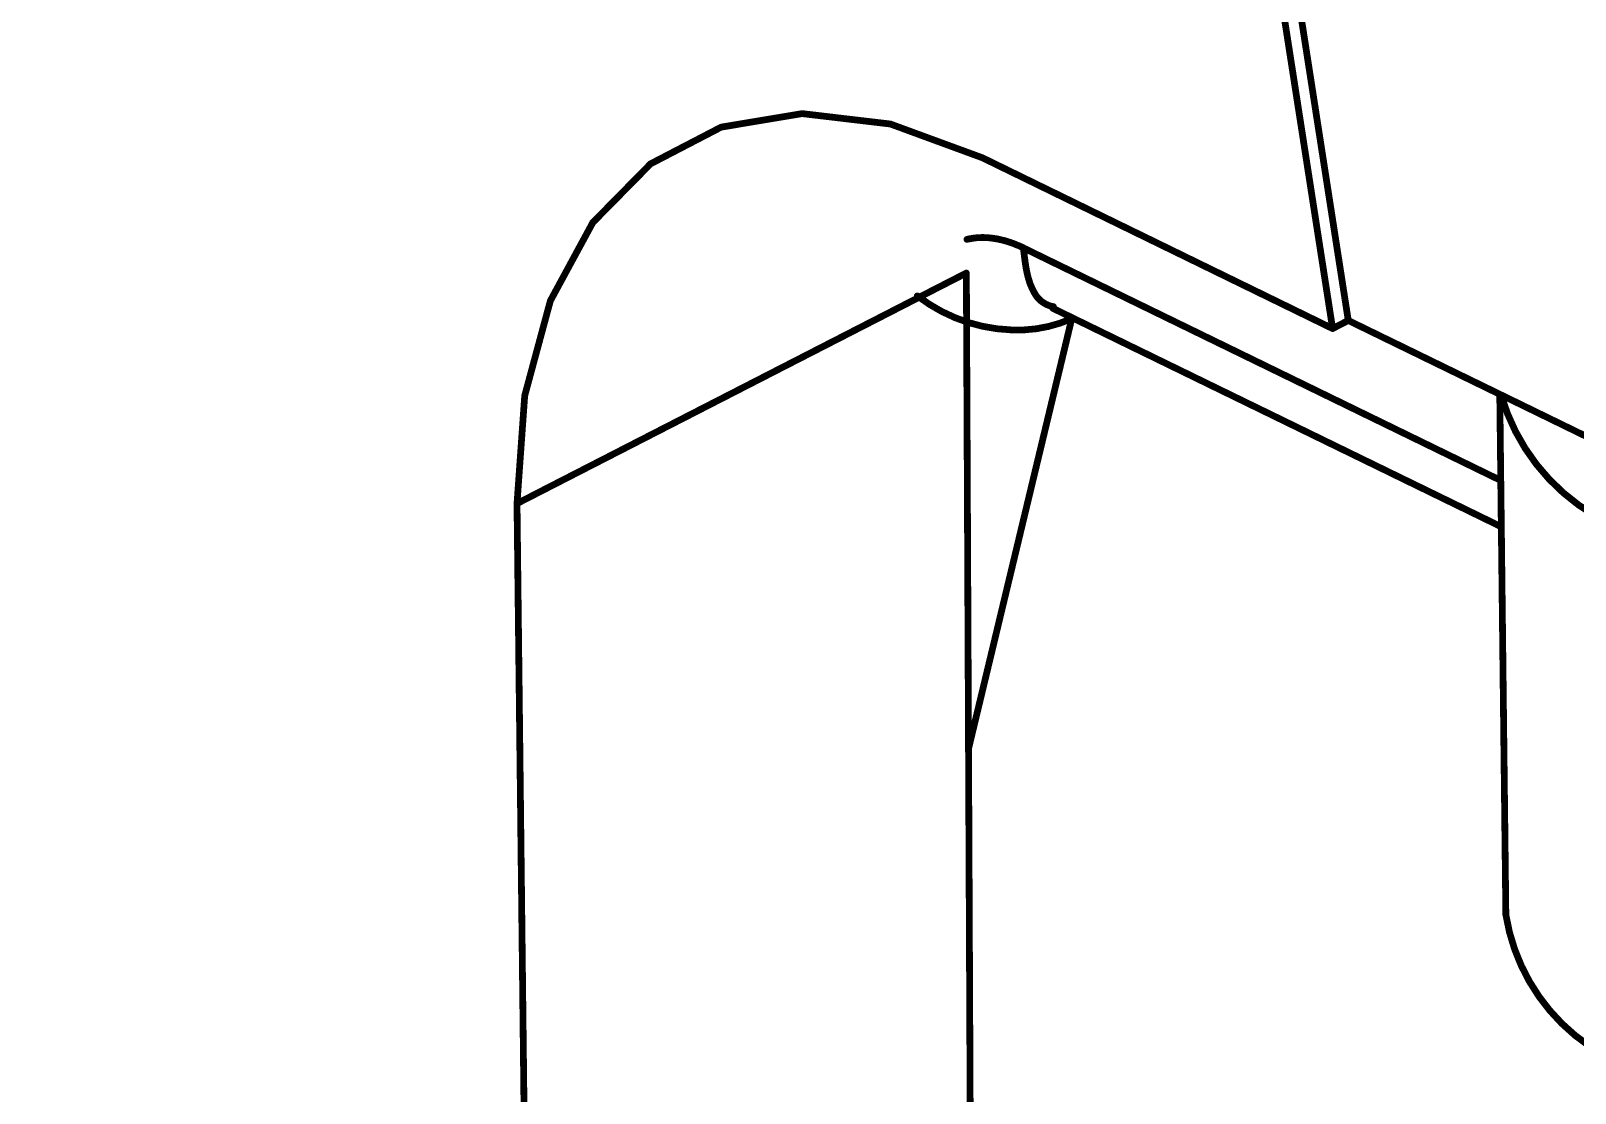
# Model space of a CAD drawing. Header units: inches. Extents: x 0 to 35.2, y -0.7 to 15.9.
# Drawn here: x 17.5721 to 17.6864, y 1.928 to 2.0066 of the extents above; entities that cross this region are included whole.
import ezdxf

# ---------------------------------------------------------------- set-up
doc = ezdxf.new("R2010")
doc.units = ezdxf.units.IN
doc.header["$MEASUREMENT"] = 0
doc.layers.add('Dimensions', color=6, linetype='Continuous')

msp = doc.modelspace()

# ---------------------------------------------------------------- linework, layer by layer
at = {"layer": 'Dimensions'}
for points in [[(17.47225, 3.24751, 0.0005, 0.0005, 0), (17.66843, 1.98456, 0.0005, 0.0005, 0)], [(17.47354, 3.24721, 0.0005, 0.0005, 0), (17.66959, 1.98516, 0.0005, 0.0005, 0)], [(17.61796, 1.99675, 0.0005, 0.0005, 0), (17.62319, 1.99947, 0.0005, 0.0005, 0)], [(17.62319, 1.99947, 0.0005, 0.0005, 0), (17.62918, 2.00047, 0.0005, 0.0005, 0)], [(17.62918, 2.00047, 0.0005, 0.0005, 0), (17.63571, 1.9997, 0.0005, 0.0005, 0)], [(17.63571, 1.9997, 0.0005, 0.0005, 0), (17.64252, 1.9972, 0.0005, 0.0005, 0)], [(17.64252, 1.9972, 0.0005, 0.0005, 0), (17.66843, 1.98456, 0.0005, 0.0005, 0)], [(17.61369, 1.99241, 0.0005, 0.0005, 0), (17.61796, 1.99675, 0.0005, 0.0005, 0)], [(17.61055, 1.98662, 0.0005, 0.0005, 0), (17.61369, 1.99241, 0.0005, 0.0005, 0)], [(17.64138, 1.99116, 0.0005, 0.0005, 0), (17.64142, 1.99117, 0.0005, 0.0005, 0)], [(17.64142, 1.99117, 0.0005, 0.0005, 0), (17.64145, 1.99118, 0.0005, 0.0005, 0)], [(17.64145, 1.99118, 0.0005, 0.0005, 0), (17.64149, 1.99119, 0.0005, 0.0005, 0)], [(17.64149, 1.99119, 0.0005, 0.0005, 0), (17.64153, 1.9912, 0.0005, 0.0005, 0)], [(17.64153, 1.9912, 0.0005, 0.0005, 0), (17.64157, 1.9912, 0.0005, 0.0005, 0)], [(17.64157, 1.9912, 0.0005, 0.0005, 0), (17.64161, 1.99121, 0.0005, 0.0005, 0)], [(17.64161, 1.99121, 0.0005, 0.0005, 0), (17.64164, 1.99122, 0.0005, 0.0005, 0)], [(17.64164, 1.99122, 0.0005, 0.0005, 0), (17.64168, 1.99122, 0.0005, 0.0005, 0)], [(17.64168, 1.99122, 0.0005, 0.0005, 0), (17.64172, 1.99123, 0.0005, 0.0005, 0)], [(17.64172, 1.99123, 0.0005, 0.0005, 0), (17.64176, 1.99124, 0.0005, 0.0005, 0)], [(17.64176, 1.99124, 0.0005, 0.0005, 0), (17.6418, 1.99124, 0.0005, 0.0005, 0)], [(17.6418, 1.99124, 0.0005, 0.0005, 0), (17.64184, 1.99125, 0.0005, 0.0005, 0)], [(17.64184, 1.99125, 0.0005, 0.0005, 0), (17.64188, 1.99125, 0.0005, 0.0005, 0)], [(17.64188, 1.99125, 0.0005, 0.0005, 0), (17.64191, 1.99126, 0.0005, 0.0005, 0)], [(17.64191, 1.99126, 0.0005, 0.0005, 0), (17.64195, 1.99126, 0.0005, 0.0005, 0)], [(17.64195, 1.99126, 0.0005, 0.0005, 0), (17.64199, 1.99127, 0.0005, 0.0005, 0)], [(17.64199, 1.99127, 0.0005, 0.0005, 0), (17.64203, 1.99127, 0.0005, 0.0005, 0)], [(17.64203, 1.99127, 0.0005, 0.0005, 0), (17.64207, 1.99128, 0.0005, 0.0005, 0)], [(17.64207, 1.99128, 0.0005, 0.0005, 0), (17.64211, 1.99128, 0.0005, 0.0005, 0)], [(17.64211, 1.99128, 0.0005, 0.0005, 0), (17.64215, 1.99128, 0.0005, 0.0005, 0)], [(17.64215, 1.99128, 0.0005, 0.0005, 0), (17.64219, 1.99128, 0.0005, 0.0005, 0)], [(17.64219, 1.99128, 0.0005, 0.0005, 0), (17.64223, 1.99129, 0.0005, 0.0005, 0)], [(17.64223, 1.99129, 0.0005, 0.0005, 0), (17.64227, 1.99129, 0.0005, 0.0005, 0)], [(17.64227, 1.99129, 0.0005, 0.0005, 0), (17.64231, 1.99129, 0.0005, 0.0005, 0)], [(17.64231, 1.99129, 0.0005, 0.0005, 0), (17.64235, 1.99129, 0.0005, 0.0005, 0)], [(17.64235, 1.99129, 0.0005, 0.0005, 0), (17.64239, 1.99129, 0.0005, 0.0005, 0)], [(17.64239, 1.99129, 0.0005, 0.0005, 0), (17.64243, 1.9913, 0.0005, 0.0005, 0)], [(17.64243, 1.9913, 0.0005, 0.0005, 0), (17.64247, 1.9913, 0.0005, 0.0005, 0)], [(17.64247, 1.9913, 0.0005, 0.0005, 0), (17.64251, 1.9913, 0.0005, 0.0005, 0)], [(17.64251, 1.9913, 0.0005, 0.0005, 0), (17.64255, 1.9913, 0.0005, 0.0005, 0)], [(17.64255, 1.9913, 0.0005, 0.0005, 0), (17.64259, 1.9913, 0.0005, 0.0005, 0)], [(17.64259, 1.9913, 0.0005, 0.0005, 0), (17.64263, 1.9913, 0.0005, 0.0005, 0)], [(17.64263, 1.9913, 0.0005, 0.0005, 0), (17.64268, 1.99129, 0.0005, 0.0005, 0)], [(17.64268, 1.99129, 0.0005, 0.0005, 0), (17.64272, 1.99129, 0.0005, 0.0005, 0)], [(17.64272, 1.99129, 0.0005, 0.0005, 0), (17.64276, 1.99129, 0.0005, 0.0005, 0)], [(17.64276, 1.99129, 0.0005, 0.0005, 0), (17.6428, 1.99129, 0.0005, 0.0005, 0)], [(17.6428, 1.99129, 0.0005, 0.0005, 0), (17.64284, 1.99129, 0.0005, 0.0005, 0)], [(17.64284, 1.99129, 0.0005, 0.0005, 0), (17.64288, 1.99128, 0.0005, 0.0005, 0)], [(17.64288, 1.99128, 0.0005, 0.0005, 0), (17.64292, 1.99128, 0.0005, 0.0005, 0)], [(17.64292, 1.99128, 0.0005, 0.0005, 0), (17.64296, 1.99128, 0.0005, 0.0005, 0)], [(17.64296, 1.99128, 0.0005, 0.0005, 0), (17.64301, 1.99128, 0.0005, 0.0005, 0)], [(17.64301, 1.99128, 0.0005, 0.0005, 0), (17.64305, 1.99127, 0.0005, 0.0005, 0)], [(17.64305, 1.99127, 0.0005, 0.0005, 0), (17.64309, 1.99127, 0.0005, 0.0005, 0)], [(17.64309, 1.99127, 0.0005, 0.0005, 0), (17.64313, 1.99126, 0.0005, 0.0005, 0)], [(17.64313, 1.99126, 0.0005, 0.0005, 0), (17.64317, 1.99126, 0.0005, 0.0005, 0)], [(17.64317, 1.99126, 0.0005, 0.0005, 0), (17.64321, 1.99125, 0.0005, 0.0005, 0)], [(17.64321, 1.99125, 0.0005, 0.0005, 0), (17.64326, 1.99125, 0.0005, 0.0005, 0)], [(17.64326, 1.99125, 0.0005, 0.0005, 0), (17.6433, 1.99124, 0.0005, 0.0005, 0)], [(17.6433, 1.99124, 0.0005, 0.0005, 0), (17.64334, 1.99124, 0.0005, 0.0005, 0)], [(17.64334, 1.99124, 0.0005, 0.0005, 0), (17.64338, 1.99123, 0.0005, 0.0005, 0)], [(17.64338, 1.99123, 0.0005, 0.0005, 0), (17.64343, 1.99122, 0.0005, 0.0005, 0)], [(17.64343, 1.99122, 0.0005, 0.0005, 0), (17.64347, 1.99122, 0.0005, 0.0005, 0)], [(17.64347, 1.99122, 0.0005, 0.0005, 0), (17.64351, 1.99121, 0.0005, 0.0005, 0)], [(17.64351, 1.99121, 0.0005, 0.0005, 0), (17.64355, 1.9912, 0.0005, 0.0005, 0)], [(17.64355, 1.9912, 0.0005, 0.0005, 0), (17.64359, 1.9912, 0.0005, 0.0005, 0)], [(17.64359, 1.9912, 0.0005, 0.0005, 0), (17.64364, 1.99119, 0.0005, 0.0005, 0)], [(17.64364, 1.99119, 0.0005, 0.0005, 0), (17.64368, 1.99118, 0.0005, 0.0005, 0)], [(17.64368, 1.99118, 0.0005, 0.0005, 0), (17.64372, 1.99117, 0.0005, 0.0005, 0)], [(17.64372, 1.99117, 0.0005, 0.0005, 0), (17.64377, 1.99116, 0.0005, 0.0005, 0)], [(17.64377, 1.99116, 0.0005, 0.0005, 0), (17.64381, 1.99115, 0.0005, 0.0005, 0)], [(17.64381, 1.99115, 0.0005, 0.0005, 0), (17.64385, 1.99114, 0.0005, 0.0005, 0)], [(17.64385, 1.99114, 0.0005, 0.0005, 0), (17.64389, 1.99113, 0.0005, 0.0005, 0)], [(17.64389, 1.99113, 0.0005, 0.0005, 0), (17.64394, 1.99112, 0.0005, 0.0005, 0)], [(17.64394, 1.99112, 0.0005, 0.0005, 0), (17.64398, 1.99111, 0.0005, 0.0005, 0)], [(17.64398, 1.99111, 0.0005, 0.0005, 0), (17.64402, 1.9911, 0.0005, 0.0005, 0)], [(17.64402, 1.9911, 0.0005, 0.0005, 0), (17.64407, 1.99109, 0.0005, 0.0005, 0)], [(17.64407, 1.99109, 0.0005, 0.0005, 0), (17.64411, 1.99108, 0.0005, 0.0005, 0)], [(17.64411, 1.99108, 0.0005, 0.0005, 0), (17.64415, 1.99107, 0.0005, 0.0005, 0)], [(17.64415, 1.99107, 0.0005, 0.0005, 0), (17.64419, 1.99106, 0.0005, 0.0005, 0)], [(17.64419, 1.99106, 0.0005, 0.0005, 0), (17.64424, 1.99104, 0.0005, 0.0005, 0)], [(17.64424, 1.99104, 0.0005, 0.0005, 0), (17.64428, 1.99103, 0.0005, 0.0005, 0)], [(17.64428, 1.99103, 0.0005, 0.0005, 0), (17.64432, 1.99102, 0.0005, 0.0005, 0)], [(17.64432, 1.99102, 0.0005, 0.0005, 0), (17.64437, 1.991, 0.0005, 0.0005, 0)], [(17.64437, 1.991, 0.0005, 0.0005, 0), (17.64441, 1.99099, 0.0005, 0.0005, 0)], [(17.64441, 1.99099, 0.0005, 0.0005, 0), (17.64445, 1.99098, 0.0005, 0.0005, 0)], [(17.64445, 1.99098, 0.0005, 0.0005, 0), (17.6445, 1.99096, 0.0005, 0.0005, 0)], [(17.6445, 1.99096, 0.0005, 0.0005, 0), (17.64454, 1.99095, 0.0005, 0.0005, 0)], [(17.64454, 1.99095, 0.0005, 0.0005, 0), (17.64458, 1.99093, 0.0005, 0.0005, 0)], [(17.64458, 1.99093, 0.0005, 0.0005, 0), (17.64463, 1.99092, 0.0005, 0.0005, 0)], [(17.64463, 1.99092, 0.0005, 0.0005, 0), (17.64467, 1.9909, 0.0005, 0.0005, 0)], [(17.64467, 1.9909, 0.0005, 0.0005, 0), (17.64472, 1.99089, 0.0005, 0.0005, 0)], [(17.64472, 1.99089, 0.0005, 0.0005, 0), (17.64476, 1.99087, 0.0005, 0.0005, 0)], [(17.64476, 1.99087, 0.0005, 0.0005, 0), (17.6448, 1.99086, 0.0005, 0.0005, 0)], [(17.6448, 1.99086, 0.0005, 0.0005, 0), (17.64485, 1.99084, 0.0005, 0.0005, 0)], [(17.64485, 1.99084, 0.0005, 0.0005, 0), (17.64489, 1.99082, 0.0005, 0.0005, 0)], [(17.64489, 1.99082, 0.0005, 0.0005, 0), (17.64493, 1.9908, 0.0005, 0.0005, 0)], [(17.64493, 1.9908, 0.0005, 0.0005, 0), (17.64498, 1.99079, 0.0005, 0.0005, 0)], [(17.64498, 1.99079, 0.0005, 0.0005, 0), (17.64502, 1.99077, 0.0005, 0.0005, 0)], [(17.64502, 1.99077, 0.0005, 0.0005, 0), (17.64506, 1.99075, 0.0005, 0.0005, 0)], [(17.64506, 1.99075, 0.0005, 0.0005, 0), (17.64511, 1.99073, 0.0005, 0.0005, 0)], [(17.64511, 1.99073, 0.0005, 0.0005, 0), (17.64515, 1.99071, 0.0005, 0.0005, 0)], [(17.64515, 1.99071, 0.0005, 0.0005, 0), (17.6452, 1.9907, 0.0005, 0.0005, 0)], [(17.6452, 1.9907, 0.0005, 0.0005, 0), (17.64524, 1.99068, 0.0005, 0.0005, 0)], [(17.64524, 1.99068, 0.0005, 0.0005, 0), (17.64528, 1.99066, 0.0005, 0.0005, 0)], [(17.64528, 1.99066, 0.0005, 0.0005, 0), (17.64533, 1.99064, 0.0005, 0.0005, 0)], [(17.64533, 1.99064, 0.0005, 0.0005, 0), (17.64537, 1.99062, 0.0005, 0.0005, 0)], [(17.64537, 1.99062, 0.0005, 0.0005, 0), (17.64542, 1.9906, 0.0005, 0.0005, 0)], [(17.64542, 1.9906, 0.0005, 0.0005, 0), (17.64546, 1.99058, 0.0005, 0.0005, 0)], [(17.64546, 1.99058, 0.0005, 0.0005, 0), (17.6455, 1.99056, 0.0005, 0.0005, 0)], [(17.6455, 1.99056, 0.0005, 0.0005, 0), (17.64555, 1.99053, 0.0005, 0.0005, 0)], [(17.64555, 1.99053, 0.0005, 0.0005, 0), (17.68087, 1.97332, 0.0005, 0.0005, 0)], [(17.6457, 1.98935, 0.0005, 0.0005, -0.01002), (17.64555, 1.99053, 0.0005, 0.0005, 0)], [(17.64593, 1.98824, 0.0005, 0.0005, -0.032547), (17.6457, 1.98935, 0.0005, 0.0005, 0)], [(17.60808, 1.97161, 0.0005, 0.0005, 0), (17.64133, 1.98867, 0.0005, 0.0005, 0)], [(17.64133, 1.98867, 0.0005, 0.0005, 0), (17.64172, 1.90313, 0.0005, 0.0005, 0)], [(17.64634, 1.98725, 0.0005, 0.0005, -0.059281), (17.64593, 1.98824, 0.0005, 0.0005, 0)], [(17.64467, 1.98446, 0.0005, 0.0005, -0.157501), (17.63771, 1.98698, 0.0005, 0.0005, 0)], [(17.64778, 1.98618, 0.0005, 0.0005, -0.239623), (17.64634, 1.98725, 0.0005, 0.0005, 0)], [(17.60865, 1.97959, 0.0005, 0.0005, 0), (17.61055, 1.98662, 0.0005, 0.0005, 0)], [(17.64773, 1.98606, 0.0005, 0.0005, 0), (17.68091, 1.96989, 0.0005, 0.0005, 0)], [(17.64149, 1.95346, 0.0005, 0.0005, 0), (17.64913, 1.9853, 0.0005, 0.0005, 0)], [(17.64913, 1.9853, 0.0005, 0.0005, -0.117303), (17.64467, 1.98446, 0.0005, 0.0005, 0)], [(17.64913, 1.9853, 0.0005, 0.0005, 0), (17.64921, 1.98534, 0.0005, 0.0005, 0)], [(17.66843, 1.98456, 0.0005, 0.0005, 0), (17.66959, 1.98516, 0.0005, 0.0005, 0)], [(17.66959, 1.98516, 0.0005, 0.0005, 0), (17.76596, 1.9382, 0.0005, 0.0005, 0)], [(17.60808, 1.97161, 0.0005, 0.0005, 0), (17.60865, 1.97959, 0.0005, 0.0005, 0)], [(17.6808, 1.9797, 0.0005, 0.0005, 0), (17.68125, 1.94118, 0.0005, 0.0005, 0)], [(17.69048, 1.96949, 0.0005, 0.0005, -0.242106), (17.6809, 1.97964, 0.0005, 0.0005, 0)], [(17.60808, 1.97161, 0.0005, 0.0005, 0), (17.60907, 1.88638, 0.0005, 0.0005, 0)], [(17.69095, 1.92971, 0.0005, 0.0005, -0.279261), (17.68125, 1.94118, 0.0005, 0.0005, 0)]]:
    msp.add_lwpolyline(points, format="xyseb", dxfattribs=at)
for points in [[(17.62307, 1.99947, 0.00025, 0.00025, 1), (17.62332, 1.99947, 0.00025, 0.00025, 1)], [(17.62307, 1.99947, 0.00025, 0.00025, 1), (17.62332, 1.99947, 0.00025, 0.00025, 1)], [(17.62906, 2.00047, 0.00025, 0.00025, 1), (17.62931, 2.00047, 0.00025, 0.00025, 1)], [(17.62906, 2.00047, 0.00025, 0.00025, 1), (17.62931, 2.00047, 0.00025, 0.00025, 1)], [(17.63559, 1.9997, 0.00025, 0.00025, 1), (17.63584, 1.9997, 0.00025, 0.00025, 1)], [(17.63559, 1.9997, 0.00025, 0.00025, 1), (17.63584, 1.9997, 0.00025, 0.00025, 1)], [(17.64239, 1.9972, 0.00025, 0.00025, 1), (17.64264, 1.9972, 0.00025, 0.00025, 1)], [(17.64239, 1.9972, 0.00025, 0.00025, 1), (17.64264, 1.9972, 0.00025, 0.00025, 1)], [(17.61783, 1.99675, 0.00025, 0.00025, 1), (17.61808, 1.99675, 0.00025, 0.00025, 1)], [(17.61783, 1.99675, 0.00025, 0.00025, 1), (17.61808, 1.99675, 0.00025, 0.00025, 1)], [(17.61356, 1.99241, 0.00025, 0.00025, 1), (17.61381, 1.99241, 0.00025, 0.00025, 1)], [(17.61356, 1.99241, 0.00025, 0.00025, 1), (17.61381, 1.99241, 0.00025, 0.00025, 1)], [(17.64125, 1.99116, 0.00025, 0.00025, 1), (17.6415, 1.99116, 0.00025, 0.00025, 1)], [(17.64129, 1.99117, 0.00025, 0.00025, 1), (17.64154, 1.99117, 0.00025, 0.00025, 1)], [(17.64129, 1.99117, 0.00025, 0.00025, 1), (17.64154, 1.99117, 0.00025, 0.00025, 1)], [(17.64133, 1.99118, 0.00025, 0.00025, 1), (17.64158, 1.99118, 0.00025, 0.00025, 1)], [(17.64133, 1.99118, 0.00025, 0.00025, 1), (17.64158, 1.99118, 0.00025, 0.00025, 1)], [(17.64137, 1.99119, 0.00025, 0.00025, 1), (17.64162, 1.99119, 0.00025, 0.00025, 1)], [(17.64137, 1.99119, 0.00025, 0.00025, 1), (17.64162, 1.99119, 0.00025, 0.00025, 1)], [(17.6414, 1.9912, 0.00025, 0.00025, 1), (17.64165, 1.9912, 0.00025, 0.00025, 1)], [(17.6414, 1.9912, 0.00025, 0.00025, 1), (17.64165, 1.9912, 0.00025, 0.00025, 1)], [(17.64144, 1.9912, 0.00025, 0.00025, 1), (17.64169, 1.9912, 0.00025, 0.00025, 1)], [(17.64144, 1.9912, 0.00025, 0.00025, 1), (17.64169, 1.9912, 0.00025, 0.00025, 1)], [(17.64148, 1.99121, 0.00025, 0.00025, 1), (17.64173, 1.99121, 0.00025, 0.00025, 1)], [(17.64148, 1.99121, 0.00025, 0.00025, 1), (17.64173, 1.99121, 0.00025, 0.00025, 1)], [(17.64152, 1.99122, 0.00025, 0.00025, 1), (17.64177, 1.99122, 0.00025, 0.00025, 1)], [(17.64152, 1.99122, 0.00025, 0.00025, 1), (17.64177, 1.99122, 0.00025, 0.00025, 1)], [(17.64156, 1.99122, 0.00025, 0.00025, 1), (17.64181, 1.99122, 0.00025, 0.00025, 1)], [(17.64156, 1.99122, 0.00025, 0.00025, 1), (17.64181, 1.99122, 0.00025, 0.00025, 1)], [(17.6416, 1.99123, 0.00025, 0.00025, 1), (17.64185, 1.99123, 0.00025, 0.00025, 1)], [(17.6416, 1.99123, 0.00025, 0.00025, 1), (17.64185, 1.99123, 0.00025, 0.00025, 1)], [(17.64163, 1.99124, 0.00025, 0.00025, 1), (17.64188, 1.99124, 0.00025, 0.00025, 1)], [(17.64163, 1.99124, 0.00025, 0.00025, 1), (17.64188, 1.99124, 0.00025, 0.00025, 1)], [(17.64167, 1.99124, 0.00025, 0.00025, 1), (17.64192, 1.99124, 0.00025, 0.00025, 1)], [(17.64167, 1.99124, 0.00025, 0.00025, 1), (17.64192, 1.99124, 0.00025, 0.00025, 1)], [(17.64171, 1.99125, 0.00025, 0.00025, 1), (17.64196, 1.99125, 0.00025, 0.00025, 1)], [(17.64171, 1.99125, 0.00025, 0.00025, 1), (17.64196, 1.99125, 0.00025, 0.00025, 1)], [(17.64175, 1.99125, 0.00025, 0.00025, 1), (17.642, 1.99125, 0.00025, 0.00025, 1)], [(17.64175, 1.99125, 0.00025, 0.00025, 1), (17.642, 1.99125, 0.00025, 0.00025, 1)], [(17.64179, 1.99126, 0.00025, 0.00025, 1), (17.64204, 1.99126, 0.00025, 0.00025, 1)], [(17.64179, 1.99126, 0.00025, 0.00025, 1), (17.64204, 1.99126, 0.00025, 0.00025, 1)], [(17.64183, 1.99126, 0.00025, 0.00025, 1), (17.64208, 1.99126, 0.00025, 0.00025, 1)], [(17.64183, 1.99126, 0.00025, 0.00025, 1), (17.64208, 1.99126, 0.00025, 0.00025, 1)], [(17.64187, 1.99127, 0.00025, 0.00025, 1), (17.64212, 1.99127, 0.00025, 0.00025, 1)], [(17.64187, 1.99127, 0.00025, 0.00025, 1), (17.64212, 1.99127, 0.00025, 0.00025, 1)], [(17.64191, 1.99127, 0.00025, 0.00025, 1), (17.64216, 1.99127, 0.00025, 0.00025, 1)], [(17.64191, 1.99127, 0.00025, 0.00025, 1), (17.64216, 1.99127, 0.00025, 0.00025, 1)], [(17.64195, 1.99128, 0.00025, 0.00025, 1), (17.6422, 1.99128, 0.00025, 0.00025, 1)], [(17.64195, 1.99128, 0.00025, 0.00025, 1), (17.6422, 1.99128, 0.00025, 0.00025, 1)], [(17.64199, 1.99128, 0.00025, 0.00025, 1), (17.64224, 1.99128, 0.00025, 0.00025, 1)], [(17.64199, 1.99128, 0.00025, 0.00025, 1), (17.64224, 1.99128, 0.00025, 0.00025, 1)], [(17.64203, 1.99128, 0.00025, 0.00025, 1), (17.64228, 1.99128, 0.00025, 0.00025, 1)], [(17.64203, 1.99128, 0.00025, 0.00025, 1), (17.64228, 1.99128, 0.00025, 0.00025, 1)], [(17.64207, 1.99128, 0.00025, 0.00025, 1), (17.64232, 1.99128, 0.00025, 0.00025, 1)], [(17.64207, 1.99128, 0.00025, 0.00025, 1), (17.64232, 1.99128, 0.00025, 0.00025, 1)], [(17.64211, 1.99129, 0.00025, 0.00025, 1), (17.64236, 1.99129, 0.00025, 0.00025, 1)], [(17.64211, 1.99129, 0.00025, 0.00025, 1), (17.64236, 1.99129, 0.00025, 0.00025, 1)], [(17.64215, 1.99129, 0.00025, 0.00025, 1), (17.6424, 1.99129, 0.00025, 0.00025, 1)], [(17.64215, 1.99129, 0.00025, 0.00025, 1), (17.6424, 1.99129, 0.00025, 0.00025, 1)], [(17.64219, 1.99129, 0.00025, 0.00025, 1), (17.64244, 1.99129, 0.00025, 0.00025, 1)], [(17.64219, 1.99129, 0.00025, 0.00025, 1), (17.64244, 1.99129, 0.00025, 0.00025, 1)], [(17.64223, 1.99129, 0.00025, 0.00025, 1), (17.64248, 1.99129, 0.00025, 0.00025, 1)], [(17.64223, 1.99129, 0.00025, 0.00025, 1), (17.64248, 1.99129, 0.00025, 0.00025, 1)], [(17.64227, 1.99129, 0.00025, 0.00025, 1), (17.64252, 1.99129, 0.00025, 0.00025, 1)], [(17.64227, 1.99129, 0.00025, 0.00025, 1), (17.64252, 1.99129, 0.00025, 0.00025, 1)], [(17.64231, 1.9913, 0.00025, 0.00025, 1), (17.64256, 1.9913, 0.00025, 0.00025, 1)], [(17.64231, 1.9913, 0.00025, 0.00025, 1), (17.64256, 1.9913, 0.00025, 0.00025, 1)], [(17.64235, 1.9913, 0.00025, 0.00025, 1), (17.6426, 1.9913, 0.00025, 0.00025, 1)], [(17.64235, 1.9913, 0.00025, 0.00025, 1), (17.6426, 1.9913, 0.00025, 0.00025, 1)], [(17.64239, 1.9913, 0.00025, 0.00025, 1), (17.64264, 1.9913, 0.00025, 0.00025, 1)], [(17.64239, 1.9913, 0.00025, 0.00025, 1), (17.64264, 1.9913, 0.00025, 0.00025, 1)], [(17.64243, 1.9913, 0.00025, 0.00025, 1), (17.64268, 1.9913, 0.00025, 0.00025, 1)], [(17.64243, 1.9913, 0.00025, 0.00025, 1), (17.64268, 1.9913, 0.00025, 0.00025, 1)], [(17.64247, 1.9913, 0.00025, 0.00025, 1), (17.64272, 1.9913, 0.00025, 0.00025, 1)], [(17.64247, 1.9913, 0.00025, 0.00025, 1), (17.64272, 1.9913, 0.00025, 0.00025, 1)], [(17.64251, 1.9913, 0.00025, 0.00025, 1), (17.64276, 1.9913, 0.00025, 0.00025, 1)], [(17.64251, 1.9913, 0.00025, 0.00025, 1), (17.64276, 1.9913, 0.00025, 0.00025, 1)], [(17.64255, 1.99129, 0.00025, 0.00025, 1), (17.6428, 1.99129, 0.00025, 0.00025, 1)], [(17.64255, 1.99129, 0.00025, 0.00025, 1), (17.6428, 1.99129, 0.00025, 0.00025, 1)], [(17.64259, 1.99129, 0.00025, 0.00025, 1), (17.64284, 1.99129, 0.00025, 0.00025, 1)], [(17.64259, 1.99129, 0.00025, 0.00025, 1), (17.64284, 1.99129, 0.00025, 0.00025, 1)], [(17.64263, 1.99129, 0.00025, 0.00025, 1), (17.64288, 1.99129, 0.00025, 0.00025, 1)], [(17.64263, 1.99129, 0.00025, 0.00025, 1), (17.64288, 1.99129, 0.00025, 0.00025, 1)], [(17.64267, 1.99129, 0.00025, 0.00025, 1), (17.64292, 1.99129, 0.00025, 0.00025, 1)], [(17.64267, 1.99129, 0.00025, 0.00025, 1), (17.64292, 1.99129, 0.00025, 0.00025, 1)], [(17.64272, 1.99129, 0.00025, 0.00025, 1), (17.64297, 1.99129, 0.00025, 0.00025, 1)], [(17.64272, 1.99129, 0.00025, 0.00025, 1), (17.64297, 1.99129, 0.00025, 0.00025, 1)], [(17.64276, 1.99128, 0.00025, 0.00025, 1), (17.64301, 1.99128, 0.00025, 0.00025, 1)], [(17.64276, 1.99128, 0.00025, 0.00025, 1), (17.64301, 1.99128, 0.00025, 0.00025, 1)], [(17.6428, 1.99128, 0.00025, 0.00025, 1), (17.64305, 1.99128, 0.00025, 0.00025, 1)], [(17.6428, 1.99128, 0.00025, 0.00025, 1), (17.64305, 1.99128, 0.00025, 0.00025, 1)], [(17.64284, 1.99128, 0.00025, 0.00025, 1), (17.64309, 1.99128, 0.00025, 0.00025, 1)], [(17.64284, 1.99128, 0.00025, 0.00025, 1), (17.64309, 1.99128, 0.00025, 0.00025, 1)], [(17.64288, 1.99128, 0.00025, 0.00025, 1), (17.64313, 1.99128, 0.00025, 0.00025, 1)], [(17.64288, 1.99128, 0.00025, 0.00025, 1), (17.64313, 1.99128, 0.00025, 0.00025, 1)], [(17.64292, 1.99127, 0.00025, 0.00025, 1), (17.64317, 1.99127, 0.00025, 0.00025, 1)], [(17.64292, 1.99127, 0.00025, 0.00025, 1), (17.64317, 1.99127, 0.00025, 0.00025, 1)], [(17.64296, 1.99127, 0.00025, 0.00025, 1), (17.64321, 1.99127, 0.00025, 0.00025, 1)], [(17.64296, 1.99127, 0.00025, 0.00025, 1), (17.64321, 1.99127, 0.00025, 0.00025, 1)], [(17.64301, 1.99126, 0.00025, 0.00025, 1), (17.64326, 1.99126, 0.00025, 0.00025, 1)], [(17.64301, 1.99126, 0.00025, 0.00025, 1), (17.64326, 1.99126, 0.00025, 0.00025, 1)], [(17.64305, 1.99126, 0.00025, 0.00025, 1), (17.6433, 1.99126, 0.00025, 0.00025, 1)], [(17.64305, 1.99126, 0.00025, 0.00025, 1), (17.6433, 1.99126, 0.00025, 0.00025, 1)], [(17.64309, 1.99125, 0.00025, 0.00025, 1), (17.64334, 1.99125, 0.00025, 0.00025, 1)], [(17.64309, 1.99125, 0.00025, 0.00025, 1), (17.64334, 1.99125, 0.00025, 0.00025, 1)], [(17.64313, 1.99125, 0.00025, 0.00025, 1), (17.64338, 1.99125, 0.00025, 0.00025, 1)], [(17.64313, 1.99125, 0.00025, 0.00025, 1), (17.64338, 1.99125, 0.00025, 0.00025, 1)], [(17.64317, 1.99124, 0.00025, 0.00025, 1), (17.64342, 1.99124, 0.00025, 0.00025, 1)], [(17.64317, 1.99124, 0.00025, 0.00025, 1), (17.64342, 1.99124, 0.00025, 0.00025, 1)], [(17.64322, 1.99124, 0.00025, 0.00025, 1), (17.64347, 1.99124, 0.00025, 0.00025, 1)], [(17.64322, 1.99124, 0.00025, 0.00025, 1), (17.64347, 1.99124, 0.00025, 0.00025, 1)], [(17.64326, 1.99123, 0.00025, 0.00025, 1), (17.64351, 1.99123, 0.00025, 0.00025, 1)], [(17.64326, 1.99123, 0.00025, 0.00025, 1), (17.64351, 1.99123, 0.00025, 0.00025, 1)], [(17.6433, 1.99122, 0.00025, 0.00025, 1), (17.64355, 1.99122, 0.00025, 0.00025, 1)], [(17.6433, 1.99122, 0.00025, 0.00025, 1), (17.64355, 1.99122, 0.00025, 0.00025, 1)], [(17.64334, 1.99122, 0.00025, 0.00025, 1), (17.64359, 1.99122, 0.00025, 0.00025, 1)], [(17.64334, 1.99122, 0.00025, 0.00025, 1), (17.64359, 1.99122, 0.00025, 0.00025, 1)], [(17.64338, 1.99121, 0.00025, 0.00025, 1), (17.64363, 1.99121, 0.00025, 0.00025, 1)], [(17.64338, 1.99121, 0.00025, 0.00025, 1), (17.64363, 1.99121, 0.00025, 0.00025, 1)], [(17.64343, 1.9912, 0.00025, 0.00025, 1), (17.64368, 1.9912, 0.00025, 0.00025, 1)], [(17.64343, 1.9912, 0.00025, 0.00025, 1), (17.64368, 1.9912, 0.00025, 0.00025, 1)], [(17.64347, 1.9912, 0.00025, 0.00025, 1), (17.64372, 1.9912, 0.00025, 0.00025, 1)], [(17.64347, 1.9912, 0.00025, 0.00025, 1), (17.64372, 1.9912, 0.00025, 0.00025, 1)], [(17.64351, 1.99119, 0.00025, 0.00025, 1), (17.64376, 1.99119, 0.00025, 0.00025, 1)], [(17.64351, 1.99119, 0.00025, 0.00025, 1), (17.64376, 1.99119, 0.00025, 0.00025, 1)], [(17.64355, 1.99118, 0.00025, 0.00025, 1), (17.6438, 1.99118, 0.00025, 0.00025, 1)], [(17.64355, 1.99118, 0.00025, 0.00025, 1), (17.6438, 1.99118, 0.00025, 0.00025, 1)], [(17.6436, 1.99117, 0.00025, 0.00025, 1), (17.64385, 1.99117, 0.00025, 0.00025, 1)], [(17.6436, 1.99117, 0.00025, 0.00025, 1), (17.64385, 1.99117, 0.00025, 0.00025, 1)], [(17.64364, 1.99116, 0.00025, 0.00025, 1), (17.64389, 1.99116, 0.00025, 0.00025, 1)], [(17.64364, 1.99116, 0.00025, 0.00025, 1), (17.64389, 1.99116, 0.00025, 0.00025, 1)], [(17.64368, 1.99115, 0.00025, 0.00025, 1), (17.64393, 1.99115, 0.00025, 0.00025, 1)], [(17.64368, 1.99115, 0.00025, 0.00025, 1), (17.64393, 1.99115, 0.00025, 0.00025, 1)], [(17.64373, 1.99114, 0.00025, 0.00025, 1), (17.64398, 1.99114, 0.00025, 0.00025, 1)], [(17.64373, 1.99114, 0.00025, 0.00025, 1), (17.64398, 1.99114, 0.00025, 0.00025, 1)], [(17.64377, 1.99113, 0.00025, 0.00025, 1), (17.64402, 1.99113, 0.00025, 0.00025, 1)], [(17.64377, 1.99113, 0.00025, 0.00025, 1), (17.64402, 1.99113, 0.00025, 0.00025, 1)], [(17.64381, 1.99112, 0.00025, 0.00025, 1), (17.64406, 1.99112, 0.00025, 0.00025, 1)], [(17.64381, 1.99112, 0.00025, 0.00025, 1), (17.64406, 1.99112, 0.00025, 0.00025, 1)], [(17.64385, 1.99111, 0.00025, 0.00025, 1), (17.6441, 1.99111, 0.00025, 0.00025, 1)], [(17.64385, 1.99111, 0.00025, 0.00025, 1), (17.6441, 1.99111, 0.00025, 0.00025, 1)], [(17.6439, 1.9911, 0.00025, 0.00025, 1), (17.64415, 1.9911, 0.00025, 0.00025, 1)], [(17.6439, 1.9911, 0.00025, 0.00025, 1), (17.64415, 1.9911, 0.00025, 0.00025, 1)], [(17.64394, 1.99109, 0.00025, 0.00025, 1), (17.64419, 1.99109, 0.00025, 0.00025, 1)], [(17.64394, 1.99109, 0.00025, 0.00025, 1), (17.64419, 1.99109, 0.00025, 0.00025, 1)], [(17.64398, 1.99108, 0.00025, 0.00025, 1), (17.64423, 1.99108, 0.00025, 0.00025, 1)], [(17.64398, 1.99108, 0.00025, 0.00025, 1), (17.64423, 1.99108, 0.00025, 0.00025, 1)], [(17.64403, 1.99107, 0.00025, 0.00025, 1), (17.64428, 1.99107, 0.00025, 0.00025, 1)], [(17.64403, 1.99107, 0.00025, 0.00025, 1), (17.64428, 1.99107, 0.00025, 0.00025, 1)], [(17.64407, 1.99106, 0.00025, 0.00025, 1), (17.64432, 1.99106, 0.00025, 0.00025, 1)], [(17.64407, 1.99106, 0.00025, 0.00025, 1), (17.64432, 1.99106, 0.00025, 0.00025, 1)], [(17.64411, 1.99104, 0.00025, 0.00025, 1), (17.64436, 1.99104, 0.00025, 0.00025, 1)], [(17.64411, 1.99104, 0.00025, 0.00025, 1), (17.64436, 1.99104, 0.00025, 0.00025, 1)], [(17.64416, 1.99103, 0.00025, 0.00025, 1), (17.64441, 1.99103, 0.00025, 0.00025, 1)], [(17.64416, 1.99103, 0.00025, 0.00025, 1), (17.64441, 1.99103, 0.00025, 0.00025, 1)], [(17.6442, 1.99102, 0.00025, 0.00025, 1), (17.64445, 1.99102, 0.00025, 0.00025, 1)], [(17.6442, 1.99102, 0.00025, 0.00025, 1), (17.64445, 1.99102, 0.00025, 0.00025, 1)], [(17.64424, 1.991, 0.00025, 0.00025, 1), (17.64449, 1.991, 0.00025, 0.00025, 1)], [(17.64424, 1.991, 0.00025, 0.00025, 1), (17.64449, 1.991, 0.00025, 0.00025, 1)], [(17.64429, 1.99099, 0.00025, 0.00025, 1), (17.64454, 1.99099, 0.00025, 0.00025, 1)], [(17.64429, 1.99099, 0.00025, 0.00025, 1), (17.64454, 1.99099, 0.00025, 0.00025, 1)], [(17.64433, 1.99098, 0.00025, 0.00025, 1), (17.64458, 1.99098, 0.00025, 0.00025, 1)], [(17.64433, 1.99098, 0.00025, 0.00025, 1), (17.64458, 1.99098, 0.00025, 0.00025, 1)], [(17.64437, 1.99096, 0.00025, 0.00025, 1), (17.64462, 1.99096, 0.00025, 0.00025, 1)], [(17.64437, 1.99096, 0.00025, 0.00025, 1), (17.64462, 1.99096, 0.00025, 0.00025, 1)], [(17.64442, 1.99095, 0.00025, 0.00025, 1), (17.64467, 1.99095, 0.00025, 0.00025, 1)], [(17.64442, 1.99095, 0.00025, 0.00025, 1), (17.64467, 1.99095, 0.00025, 0.00025, 1)], [(17.64446, 1.99093, 0.00025, 0.00025, 1), (17.64471, 1.99093, 0.00025, 0.00025, 1)], [(17.64446, 1.99093, 0.00025, 0.00025, 1), (17.64471, 1.99093, 0.00025, 0.00025, 1)], [(17.6445, 1.99092, 0.00025, 0.00025, 1), (17.64475, 1.99092, 0.00025, 0.00025, 1)], [(17.6445, 1.99092, 0.00025, 0.00025, 1), (17.64475, 1.99092, 0.00025, 0.00025, 1)], [(17.64455, 1.9909, 0.00025, 0.00025, 1), (17.6448, 1.9909, 0.00025, 0.00025, 1)], [(17.64455, 1.9909, 0.00025, 0.00025, 1), (17.6448, 1.9909, 0.00025, 0.00025, 1)], [(17.64459, 1.99089, 0.00025, 0.00025, 1), (17.64484, 1.99089, 0.00025, 0.00025, 1)], [(17.64459, 1.99089, 0.00025, 0.00025, 1), (17.64484, 1.99089, 0.00025, 0.00025, 1)], [(17.64463, 1.99087, 0.00025, 0.00025, 1), (17.64488, 1.99087, 0.00025, 0.00025, 1)], [(17.64463, 1.99087, 0.00025, 0.00025, 1), (17.64488, 1.99087, 0.00025, 0.00025, 1)], [(17.64468, 1.99086, 0.00025, 0.00025, 1), (17.64493, 1.99086, 0.00025, 0.00025, 1)], [(17.64468, 1.99086, 0.00025, 0.00025, 1), (17.64493, 1.99086, 0.00025, 0.00025, 1)], [(17.64472, 1.99084, 0.00025, 0.00025, 1), (17.64497, 1.99084, 0.00025, 0.00025, 1)], [(17.64472, 1.99084, 0.00025, 0.00025, 1), (17.64497, 1.99084, 0.00025, 0.00025, 1)], [(17.64477, 1.99082, 0.00025, 0.00025, 1), (17.64502, 1.99082, 0.00025, 0.00025, 1)], [(17.64477, 1.99082, 0.00025, 0.00025, 1), (17.64502, 1.99082, 0.00025, 0.00025, 1)], [(17.64481, 1.9908, 0.00025, 0.00025, 1), (17.64506, 1.9908, 0.00025, 0.00025, 1)], [(17.64481, 1.9908, 0.00025, 0.00025, 1), (17.64506, 1.9908, 0.00025, 0.00025, 1)], [(17.64485, 1.99079, 0.00025, 0.00025, 1), (17.6451, 1.99079, 0.00025, 0.00025, 1)], [(17.64485, 1.99079, 0.00025, 0.00025, 1), (17.6451, 1.99079, 0.00025, 0.00025, 1)], [(17.6449, 1.99077, 0.00025, 0.00025, 1), (17.64515, 1.99077, 0.00025, 0.00025, 1)], [(17.6449, 1.99077, 0.00025, 0.00025, 1), (17.64515, 1.99077, 0.00025, 0.00025, 1)], [(17.64494, 1.99075, 0.00025, 0.00025, 1), (17.64519, 1.99075, 0.00025, 0.00025, 1)], [(17.64494, 1.99075, 0.00025, 0.00025, 1), (17.64519, 1.99075, 0.00025, 0.00025, 1)], [(17.64498, 1.99073, 0.00025, 0.00025, 1), (17.64523, 1.99073, 0.00025, 0.00025, 1)], [(17.64498, 1.99073, 0.00025, 0.00025, 1), (17.64523, 1.99073, 0.00025, 0.00025, 1)], [(17.64503, 1.99071, 0.00025, 0.00025, 1), (17.64528, 1.99071, 0.00025, 0.00025, 1)], [(17.64503, 1.99071, 0.00025, 0.00025, 1), (17.64528, 1.99071, 0.00025, 0.00025, 1)], [(17.64507, 1.9907, 0.00025, 0.00025, 1), (17.64532, 1.9907, 0.00025, 0.00025, 1)], [(17.64507, 1.9907, 0.00025, 0.00025, 1), (17.64532, 1.9907, 0.00025, 0.00025, 1)], [(17.64512, 1.99068, 0.00025, 0.00025, 1), (17.64537, 1.99068, 0.00025, 0.00025, 1)], [(17.64512, 1.99068, 0.00025, 0.00025, 1), (17.64537, 1.99068, 0.00025, 0.00025, 1)], [(17.64516, 1.99066, 0.00025, 0.00025, 1), (17.64541, 1.99066, 0.00025, 0.00025, 1)], [(17.64516, 1.99066, 0.00025, 0.00025, 1), (17.64541, 1.99066, 0.00025, 0.00025, 1)], [(17.6452, 1.99064, 0.00025, 0.00025, 1), (17.64545, 1.99064, 0.00025, 0.00025, 1)], [(17.6452, 1.99064, 0.00025, 0.00025, 1), (17.64545, 1.99064, 0.00025, 0.00025, 1)], [(17.64525, 1.99062, 0.00025, 0.00025, 1), (17.6455, 1.99062, 0.00025, 0.00025, 1)], [(17.64525, 1.99062, 0.00025, 0.00025, 1), (17.6455, 1.99062, 0.00025, 0.00025, 1)], [(17.64529, 1.9906, 0.00025, 0.00025, 1), (17.64554, 1.9906, 0.00025, 0.00025, 1)], [(17.64529, 1.9906, 0.00025, 0.00025, 1), (17.64554, 1.9906, 0.00025, 0.00025, 1)], [(17.64533, 1.99058, 0.00025, 0.00025, 1), (17.64558, 1.99058, 0.00025, 0.00025, 1)], [(17.64533, 1.99058, 0.00025, 0.00025, 1), (17.64558, 1.99058, 0.00025, 0.00025, 1)], [(17.64538, 1.99056, 0.00025, 0.00025, 1), (17.64563, 1.99056, 0.00025, 0.00025, 1)], [(17.64538, 1.99056, 0.00025, 0.00025, 1), (17.64563, 1.99056, 0.00025, 0.00025, 1)], [(17.64542, 1.99053, 0.00025, 0.00025, 1), (17.64567, 1.99053, 0.00025, 0.00025, 1)], [(17.64542, 1.99053, 0.00025, 0.00025, 1), (17.64567, 1.99053, 0.00025, 0.00025, 1)], [(17.64542, 1.99053, 0.00025, 0.00025, 1), (17.64567, 1.99053, 0.00025, 0.00025, 1)], [(17.64557, 1.98935, 0.00025, 0.00025, 1), (17.64582, 1.98935, 0.00025, 0.00025, 1)], [(17.64557, 1.98935, 0.00025, 0.00025, 1), (17.64582, 1.98935, 0.00025, 0.00025, 1)], [(17.6412, 1.98867, 0.00025, 0.00025, 1), (17.64145, 1.98867, 0.00025, 0.00025, 1)], [(17.6412, 1.98867, 0.00025, 0.00025, 1), (17.64145, 1.98867, 0.00025, 0.00025, 1)], [(17.64581, 1.98824, 0.00025, 0.00025, 1), (17.64606, 1.98824, 0.00025, 0.00025, 1)], [(17.64581, 1.98824, 0.00025, 0.00025, 1), (17.64606, 1.98824, 0.00025, 0.00025, 1)], [(17.63758, 1.98698, 0.00025, 0.00025, 1), (17.63783, 1.98698, 0.00025, 0.00025, 1)], [(17.64622, 1.98725, 0.00025, 0.00025, 1), (17.64647, 1.98725, 0.00025, 0.00025, 1)], [(17.64622, 1.98725, 0.00025, 0.00025, 1), (17.64647, 1.98725, 0.00025, 0.00025, 1)], [(17.61042, 1.98662, 0.00025, 0.00025, 1), (17.61067, 1.98662, 0.00025, 0.00025, 1)], [(17.61042, 1.98662, 0.00025, 0.00025, 1), (17.61067, 1.98662, 0.00025, 0.00025, 1)], [(17.6476, 1.98606, 0.00025, 0.00025, 1), (17.64785, 1.98606, 0.00025, 0.00025, 1)], [(17.64765, 1.98618, 0.00025, 0.00025, 1), (17.6479, 1.98618, 0.00025, 0.00025, 1)], [(17.649, 1.9853, 0.00025, 0.00025, 1), (17.64925, 1.9853, 0.00025, 0.00025, 1)], [(17.649, 1.9853, 0.00025, 0.00025, 1), (17.64925, 1.9853, 0.00025, 0.00025, 1)], [(17.649, 1.9853, 0.00025, 0.00025, 1), (17.64925, 1.9853, 0.00025, 0.00025, 1)], [(17.64909, 1.98534, 0.00025, 0.00025, 1), (17.64934, 1.98534, 0.00025, 0.00025, 1)], [(17.66831, 1.98456, 0.00025, 0.00025, 1), (17.66856, 1.98456, 0.00025, 0.00025, 1)], [(17.66831, 1.98456, 0.00025, 0.00025, 1), (17.66856, 1.98456, 0.00025, 0.00025, 1)], [(17.66831, 1.98456, 0.00025, 0.00025, 1), (17.66856, 1.98456, 0.00025, 0.00025, 1)], [(17.66946, 1.98516, 0.00025, 0.00025, 1), (17.66971, 1.98516, 0.00025, 0.00025, 1)], [(17.66946, 1.98516, 0.00025, 0.00025, 1), (17.66971, 1.98516, 0.00025, 0.00025, 1)], [(17.66946, 1.98516, 0.00025, 0.00025, 1), (17.66971, 1.98516, 0.00025, 0.00025, 1)], [(17.64454, 1.98446, 0.00025, 0.00025, 1), (17.64479, 1.98446, 0.00025, 0.00025, 1)], [(17.64454, 1.98446, 0.00025, 0.00025, 1), (17.64479, 1.98446, 0.00025, 0.00025, 1)], [(17.60853, 1.97959, 0.00025, 0.00025, 1), (17.60878, 1.97959, 0.00025, 0.00025, 1)], [(17.60853, 1.97959, 0.00025, 0.00025, 1), (17.60878, 1.97959, 0.00025, 0.00025, 1)], [(17.68067, 1.9797, 0.00025, 0.00025, 1), (17.68092, 1.9797, 0.00025, 0.00025, 1)], [(17.68078, 1.97964, 0.00025, 0.00025, 1), (17.68103, 1.97964, 0.00025, 0.00025, 1)], [(17.68075, 1.97332, 0.00025, 0.00025, 1), (17.681, 1.97332, 0.00025, 0.00025, 1)], [(17.60795, 1.97161, 0.00025, 0.00025, 1), (17.6082, 1.97161, 0.00025, 0.00025, 1)], [(17.60795, 1.97161, 0.00025, 0.00025, 1), (17.6082, 1.97161, 0.00025, 0.00025, 1)], [(17.60795, 1.97161, 0.00025, 0.00025, 1), (17.6082, 1.97161, 0.00025, 0.00025, 1)], [(17.68079, 1.96989, 0.00025, 0.00025, 1), (17.68104, 1.96989, 0.00025, 0.00025, 1)], [(17.64137, 1.95346, 0.00025, 0.00025, 1), (17.64162, 1.95346, 0.00025, 0.00025, 1)], [(17.68112, 1.94118, 0.00025, 0.00025, 1), (17.68137, 1.94118, 0.00025, 0.00025, 1)], [(17.68112, 1.94118, 0.00025, 0.00025, 1), (17.68137, 1.94118, 0.00025, 0.00025, 1)]]:
    msp.add_lwpolyline(points, format="xyseb", close=True, dxfattribs=at)

doc.saveas('drawing.dxf')
